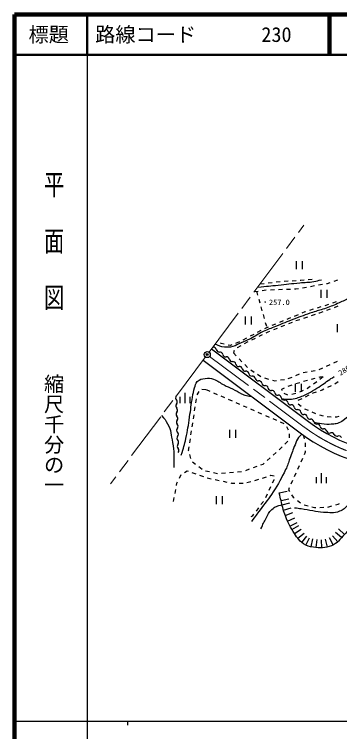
# Model space of a CAD drawing. Units: millimetres, scale not verified. Extents: x 40000 to 680000, y 20000 to 380000.
# Drawn here: x 40000 to 120522, y 202409 to 380000 of the extents above; entities that cross this region are included whole.
import ezdxf
from ezdxf.enums import TextEntityAlignment as Align

# ---------------------------------------------------------------- set-up
doc = ezdxf.new("R2010")
doc.units = ezdxf.units.MM
doc.header["$LTSCALE"] = 1000
doc.header["$PDMODE"] = 32
doc.header["$PDSIZE"] = 500
doc.linetypes.add('CHAIN', pattern=[18.5, 12, -1.5, 3.5, -1.5])
for name, color, linetype, lineweight in [('S-BGD', 7, 'Continuous', 25), ('S-BMK', 2, 'CHAIN', 13), ('S-BMK-SRVR', 3, 'Continuous', 25), ('S-TTL', 2, 'Continuous', 140), ('S-TTL-BAND', 7, 'Continuous', 25), ('S-TTL-LINE', 7, 'Continuous', 50)]:
    doc.layers.add(name, color=color, linetype=linetype, lineweight=lineweight)
doc.layers.add('S-OTRS', color=6, linetype='Continuous')
doc.layers.add('S-TTL-TXT', color=7, linetype='Continuous')
doc.styles.add('@ＭＳ ゴシック', font='')
doc.styles.add('ＭＳ ゴシック', font='')
doc.styles.get('@ＭＳ ゴシック').set_extended_font_data('@MS Gothic')
doc.styles.get('ＭＳ ゴシック').set_extended_font_data('MS Gothic')

msp = doc.modelspace()

# ---------------------------------------------------------------- linework, layer by layer
at = {"layer": 'S-BGD'}
for p, q in [((109740, 318878), (109740, 316878)), ((111240, 318878), (111240, 316878)), ((112755, 314356), (113750, 314449)), ((100811, 313250), (101803, 313372)), ((102796, 313495), (103788, 313617)), ((104781, 313740), (105773, 313862)), ((106770, 313939), (107768, 313998)), ((108766, 314056), (109765, 314115)), ((110763, 314174), (110914, 314183)), ((110914, 314183), (111759, 314262)), ((113308, 312659), (114294, 312830)), ((115279, 313001), (116264, 313171)), ((117250, 313342), (117518, 313389)), ((117518, 313389), (118207, 313622)), ((119154, 313943), (120101, 314264)), ((99397, 311358), (100387, 311492)), ((99929, 311430), (100203, 310468)), ((101378, 311627), (102369, 311762)), ((103366, 311824), (104366, 311856)), ((105365, 311887), (106365, 311919)), ((107364, 311951), (108364, 311983)), ((109363, 312015), (109644, 312023)), ((109644, 312023), (110352, 312146)), ((111338, 312317), (112323, 312488)), ((115882, 311834), (115882, 309834)), ((117382, 311834), (117382, 309834)), ((100477, 309507), (100751, 308545)), ((101025, 307583), (101298, 306621)), ((115884, 307567), (114929, 307271)), ((117780, 308203), (116836, 307874)), ((119669, 308860), (118725, 308531)), ((120078, 307723), (119155, 307338)), ((101572, 305659), (101846, 304698)), ((110215, 305620), (109293, 305233)), ((111930, 306340), (111137, 306007)), ((112064, 306381), (111930, 306340)), ((113974, 306974), (113019, 306678)), ((114434, 305690), (113488, 305369)), ((115502, 306053), (115381, 306012)), ((116326, 306341), (115502, 306053)), ((118214, 307000), (117270, 306670)), ((97126, 305200), (97126, 303200)), ((98626, 305200), (98626, 303200)), ((102120, 303736), (102394, 302774)), ((106521, 304087), (105594, 303711)), ((107770, 304593), (107448, 304462)), ((108371, 304846), (107770, 304593)), ((108766, 303727), (107837, 303357)), ((110647, 304404), (109700, 304082)), ((112541, 305047), (111594, 304725)), ((102214, 302339), (101903, 302175)), ((102814, 302583), (102214, 302339)), ((104668, 303335), (103741, 302959)), ((105049, 302248), (104120, 301878)), ((106907, 302987), (105978, 302618)), ((119896, 303316), (119896, 301316)), ((99250, 300774), (98366, 300307)), ((101019, 301708), (100134, 301241)), ((101381, 300660), (100484, 300218)), ((102735, 301327), (102278, 301102)), ((103191, 301509), (102735, 301327)), ((91195, 298497), (90990, 298634)), ((91930, 298334), (91195, 298497)), ((95701, 298932), (94780, 298541)), ((97482, 299839), (96597, 299372)), ((97774, 298882), (96916, 298411)), ((97793, 298892), (97774, 298882)), ((99587, 299776), (98690, 299334)), ((88793, 297171), (112822, 279210)), ((93482, 297989), (92907, 298117)), ((93860, 298150), (93482, 297989)), ((94440, 296792), (94255, 296178)), ((96040, 297929), (95164, 297448)), ((95164, 297448), (95164, 297447)), ((94255, 296178), (94945, 295455)), ((86697, 294368), (110726, 276407)), ((95636, 294732), (96327, 294009)), ((97017, 293285), (97708, 292562)), ((117261, 292873), (118173, 293285)), ((119084, 293696), (119996, 294107)), ((98506, 291971), (99352, 291437)), ((111509, 291339), (112495, 291504)), ((113482, 291668), (114468, 291833)), ((115438, 292051), (116350, 292462)), ((100198, 290903), (101043, 290370)), ((101948, 289970), (102914, 289715)), ((105849, 289473), (106841, 289600)), ((107808, 289822), (108733, 290202)), ((109658, 290581), (110583, 290961)), ((113515, 289693), (114481, 289951)), ((115447, 290209), (115693, 290274)), ((116451, 290218), (115646, 289624)), ((115693, 290274), (116436, 290219)), ((103881, 289459), (104487, 289299)), ((104487, 289299), (104857, 289346)), ((107780, 287936), (108729, 288252)), ((109514, 288533), (109514, 286533)), ((109678, 288568), (110626, 288885)), ((111014, 288533), (111014, 286533)), ((111582, 289176), (112548, 289434)), ((113234, 287841), (112580, 287357)), ((114842, 289030), (114038, 288435)), ((118432, 288011), (117523, 287596)), ((120158, 289006), (119338, 288433)), ((82305, 283764), (82305, 286264)), ((85223, 285786), (85720, 286654)), ((86413, 287162), (87412, 287115)), ((87467, 287112), (88383, 286712)), ((89300, 286312), (90216, 285912)), ((106241, 287161), (106882, 287502)), ((106323, 286900), (106241, 287161)), ((107718, 285750), (106780, 286095)), ((109652, 286106), (108681, 285864)), ((111493, 286881), (110577, 286479)), ((112580, 287357), (112409, 287282)), ((113865, 286199), (113794, 286163)), ((114736, 286494), (113865, 286199)), ((116176, 286981), (115684, 286815)), ((116613, 287181), (116176, 286981)), ((81055, 283764), (81055, 285264)), ((83555, 283764), (83555, 285264)), ((84910, 283815), (85056, 284804)), ((91133, 285512), (92049, 285112)), ((92965, 284711), (93882, 284311)), ((111129, 284786), (110200, 284414)), ((112906, 285702), (112019, 285241)), ((84617, 281836), (84763, 282825)), ((94798, 283911), (95715, 283511)), ((96631, 283111), (97548, 282711)), ((110223, 283594), (110227, 283582)), ((110227, 283582), (111005, 282973)), ((84324, 279858), (84470, 280847)), ((98464, 282311), (99381, 281910)), ((100297, 281510), (101214, 281110)), ((102130, 280710), (103046, 280310)), ((111793, 282357), (112714, 281968)), ((113635, 281579), (114556, 281190)), ((115499, 280861), (116453, 280559)), ((84093, 278299), (84177, 278869)), ((103963, 279910), (104879, 279510)), ((105796, 279110), (106712, 278709)), ((117431, 280401), (118430, 280367)), ((119430, 280332), (119848, 280318)), ((119848, 280318), (120380, 280554)), ((84028, 277880), (84093, 278299)), ((93226, 277115), (93226, 275115)), ((94726, 277115), (94726, 275115)), ((107326, 277986), (107785, 277098)), ((83724, 275903), (83876, 276891)), ((108054, 276163), (108054, 275163)), ((111478, 275857), (111751, 274895)), ((83420, 273926), (83572, 274915)), ((107667, 274320), (106971, 273603)), ((112022, 273932), (112004, 272932)), ((83129, 272033), (83268, 272938)), ((83151, 271951), (83129, 272033)), ((105713, 272309), (105567, 272179)), ((106274, 272886), (105713, 272309)), ((111987, 271933), (111980, 271583)), ((83682, 270023), (83416, 270987)), ((103321, 270190), (102572, 269528)), ((104818, 271516), (104069, 270853)), ((111330, 270066), (110936, 269147)), ((111980, 271583), (111724, 270985)), ((84869, 268542), (84069, 269142)), ((101513, 268590), (100963, 268389)), ((101823, 268865), (101513, 268590)), ((110539, 268229), (110127, 267318)), ((82145, 266610), (82749, 266977)), ((82749, 266977), (83026, 266880)), ((83971, 266552), (84915, 266224)), ((86469, 267342), (85669, 267942)), ((88323, 266697), (87347, 266912)), ((90277, 266267), (89300, 266482)), ((92269, 266401), (91272, 266322)), ((94262, 266560), (93266, 266481)), ((96256, 266718), (95259, 266639)), ((98144, 267361), (97205, 267018)), ((100023, 268047), (99084, 267704)), ((109714, 266407), (109302, 265496)), ((116028, 263932), (116028, 266432)), ((80861, 265174), (81322, 266061)), ((85860, 265896), (86804, 265568)), ((87750, 265243), (88727, 265031)), ((89705, 264820), (90682, 264608)), ((99517, 264623), (100483, 264880)), ((101433, 265191), (102376, 265525)), ((103318, 265859), (103503, 265924)), ((103503, 265924), (104291, 265766)), ((104219, 264703), (103848, 263899)), ((104233, 264817), (104219, 264703)), ((114778, 263932), (114778, 265432)), ((117278, 263932), (117278, 265432)), ((80117, 263339), (80224, 263946)), ((80224, 263946), (80400, 264286)), ((91659, 264396), (92637, 264184)), ((93614, 263972), (93737, 263946)), ((93737, 263946), (94611, 263934)), ((95611, 263920), (96611, 263906)), ((97584, 264109), (98550, 264366)), ((103430, 262991), (103011, 262083)), ((108889, 264585), (108477, 263674)), ((79770, 261369), (79944, 262354)), ((102593, 261175), (102174, 260267)), ((105578, 261519), (107522, 261987)), ((108064, 262763), (107847, 262283)), ((107847, 262283), (108103, 261886)), ((79424, 259399), (79597, 260384)), ((89949, 260690), (89949, 258690)), ((91449, 260690), (91449, 258690)), ((101651, 259421), (101045, 258626)), ((106030, 259597), (107974, 260066)), ((108644, 261045), (109046, 260423)), ((109046, 260423), (109254, 260269)), ((110060, 259676), (110865, 259082)), ((100438, 257831), (99832, 257036)), ((106264, 258586), (108215, 259028)), ((106599, 257236), (108517, 257800)), ((111723, 258601), (112689, 258342)), ((113655, 258083), (114337, 257901)), ((114337, 257901), (114631, 257909)), ((115631, 257934), (116631, 257960)), ((117627, 258004), (118585, 258293)), ((119542, 258581), (120165, 258769)), ((120165, 258769), (120477, 258925)), ((98873, 255779), (98506, 255577)), ((99225, 256241), (98873, 255779)), ((107054, 255931), (108920, 256649)), ((107611, 254534), (109450, 255322)), ((108206, 253287), (109970, 254229)), ((108706, 252420), (110408, 253470)), ((109322, 251464), (110995, 252560)), ((121703, 251233), (120240, 252598)), ((110143, 250287), (111708, 251533)), ((111136, 249269), (112415, 250807)), ((118912, 248627), (118020, 250417)), ((120070, 249429), (118716, 250901)), ((121010, 250447), (119496, 251754)), ((112155, 248572), (113063, 250354)), ((113489, 248157), (113860, 250122)), ((114691, 247973), (114928, 249959)), ((116127, 247903), (116039, 249901)), ((117502, 248114), (116993, 250048))]:
    msp.add_line(p, q, dxfattribs=at)
for centre, radius, start, end in [((89092, 298311), 725, 270.85266, 277.12067), ((89272, 296872), 725, 9.91503, 97.12067), ((90700, 297121), 725, 189.91503, 277.12067), ((90880, 295683), 725, 9.91503, 97.12067), ((92308, 295932), 725, 189.91503, 277.12067), ((92488, 294494), 725, 9.91503, 97.12067), ((93916, 294743), 725, 189.91503, 277.12067), ((94096, 293304), 725, 9.91503, 97.12067), ((95524, 293554), 725, 189.91503, 277.12067), ((95704, 292115), 725, 9.91503, 97.12067), ((97132, 292365), 725, 189.91503, 277.12067), ((97312, 290926), 725, 9.91503, 97.12067), ((98740, 291176), 725, 189.91503, 277.12067), ((98920, 289737), 725, 9.91503, 97.12067), ((100348, 289987), 725, 189.91503, 277.12067), ((100528, 288548), 725, 9.91503, 97.12067), ((101957, 288797), 725, 189.91503, 277.12067), ((102136, 287359), 725, 9.91503, 97.12067), ((103565, 287608), 725, 189.91503, 277.12067), ((103744, 286170), 725, 9.91503, 97.12067), ((105173, 286419), 725, 189.91503, 277.12067), ((80622, 285033), 725, 138.34835, 225.55399), ((79607, 283998), 725, 318.34835, 45.55399), ((105352, 284980), 725, 9.91503, 97.12067), ((106781, 285230), 725, 189.91503, 277.12067), ((106961, 283791), 725, 9.91503, 97.12067), ((80690, 283034), 725, 138.34835, 225.55399), ((79675, 281999), 725, 318.34835, 45.55399), ((108389, 284041), 725, 189.91503, 277.12067), ((108569, 282602), 725, 9.91503, 97.12067), ((109997, 282852), 725, 189.91503, 277.12067), ((80758, 281036), 725, 138.34835, 225.55399), ((110177, 281413), 725, 9.91503, 97.12067), ((111605, 281663), 725, 189.91503, 277.12067), ((111785, 280224), 725, 9.91503, 97.12067), ((80826, 279037), 725, 138.34835, 225.55399), ((79743, 280000), 725, 318.34835, 45.55399), ((113213, 280473), 725, 189.91503, 277.12067), ((138715, 313852), 43250, 233.2235, 271.21669), ((113393, 279035), 725, 9.91503, 97.12067), ((114821, 279284), 725, 189.91503, 277.12067), ((80894, 277038), 725, 138.34835, 225.55399), ((79811, 278002), 725, 318.34835, 45.55399), ((115001, 277846), 725, 9.91503, 97.12067), ((116429, 278095), 725, 189.91503, 277.12067), ((116609, 276656), 725, 9.91503, 97.12067), ((80963, 275039), 725, 138.34835, 225.55399), ((79879, 276003), 725, 318.34835, 45.55399), ((138715, 313852), 46750, 233.2235, 271.6149), ((117990, 277066), 725, 203.10434, 290.30998), ((118493, 275706), 725, 23.10434, 110.30998), ((119827, 276275), 725, 203.10434, 290.30998), ((120330, 274915), 725, 23.10434, 110.30998), ((81031, 273040), 725, 138.34835, 225.55399), ((79947, 274004), 725, 318.34835, 45.55399), ((80015, 272005), 725, 318.34835, 45.55399)]:
    msp.add_arc(centre, radius, start, end, dxfattribs=at)
for points, knots in [([(138743, 320471), (137689, 319730), (137419, 319538), (136577, 318930), (135363, 318055), (134717, 317519), (133496, 316653), (132385, 315865), (131747, 315446), (130616, 314688), (129706, 314078), (129190, 313745), (128271, 313148), (127393, 312577), (126905, 312251), (126016, 311696), (124752, 310906), (124073, 310409), (122756, 309709), (121699, 309147), (121088, 308864), (119988, 308392), (118739, 307856), (118035, 307561), (116750, 307119), (115611, 306727), (114946, 306587), (113803, 306204), (111983, 305594), (110976, 305213), (109181, 304529), (107408, 303853), (106430, 303434), (104671, 302721), (103457, 302228), (102754, 302005), (101568, 301448), (100288, 300847), (99686, 300290), (98419, 299662), (97544, 299228), (97013, 299074), (96120, 298679), (95305, 298320), (94908, 297953), (94043, 297742), (93271, 297552), (92803, 297532), (92011, 297608), (91059, 297698), (90653, 297914), (89682, 298361)], [0, 0, 0, 0, 1, 1, 1, 2, 2, 2, 3, 3, 3, 4, 4, 4, 5, 5, 5, 6, 6, 6, 7, 7, 7, 8, 8, 8, 9, 9, 9, 10, 10, 10, 11, 11, 11, 12, 12, 12, 13, 13, 13, 14, 14, 14, 15, 15, 15, 16, 16, 16, 17, 17, 17, 17]), ([(100214, 312451), (102691, 312699), (103317, 312762), (105305, 312971), (107386, 313190), (108549, 313342), (110632, 313549), (111986, 313684), (112767, 313594), (114103, 313854), (114847, 313999), (115122, 314056), (115990, 314310)], [0, 0, 0, 0, 1, 1, 1, 2, 2, 2, 3, 3, 3, 4, 4, 4, 4]), ([(149962, 300792), (148750, 299713), (148430, 299425), (147474, 298521), (146425, 297528), (145913, 296893), (144842, 295925), (144100, 295254), (143632, 294938), (142859, 294302), (142295, 293839), (141983, 293574), (141417, 293113), (140800, 292610), (140517, 292237), (139831, 291833), (139246, 291488), (138881, 291344), (138226, 291166), (137577, 290989), (137184, 291031), (136514, 290968), (135889, 290908), (135537, 290890), (134910, 290859), (134487, 290838), (134233, 290946), (133828, 290823), (133321, 290669), (133089, 290444), (132656, 290138), (131824, 289550), (131416, 289141), (130655, 288462), (129998, 287875), (129683, 287490), (129069, 286858), (127980, 285735), (127430, 285048), (126311, 283955), (125249, 282917), (124586, 282408), (123499, 281396), (122803, 280747), (122473, 280316), (121732, 279719), (121223, 279308), (120917, 279076), (120308, 278836), (119846, 278653), (119559, 278620), (119065, 278565), (118155, 278465), (117634, 278466), (116721, 278529), (115712, 278599), (115331, 278696), (114169, 278967)], [0, 0, 0, 0, 1, 1, 1, 2, 2, 2, 3, 3, 3, 4, 4, 4, 5, 5, 5, 6, 6, 6, 7, 7, 7, 8, 8, 8, 9, 9, 9, 10, 10, 10, 11, 11, 11, 12, 12, 12, 13, 13, 13, 14, 14, 14, 15, 15, 15, 16, 16, 16, 17, 17, 17, 18, 18, 18, 19, 19, 19, 19]), ([(81301, 270877), (81917, 272792), (82082, 273359), (82467, 274980), (82953, 277028), (83045, 278213), (83374, 280292), (83679, 282229), (83753, 283330), (84108, 285258), (84271, 286144), (84359, 286644), (84626, 287504), (84821, 288132), (84788, 288615), (85274, 289059), (85894, 289625), (86425, 289799), (87260, 289879), (88054, 289956), (88533, 289915), (89290, 289663), (90400, 289295), (90880, 288766), (91924, 288238), (92719, 287837), (93204, 287693), (93997, 287288), (94885, 286835), (95345, 286509), (96243, 286079), (96554, 285930), (96738, 285865), (97065, 285755), (97666, 285552), (97913, 285539), (98655, 285429)], [0, 0, 0, 0, 1, 1, 1, 2, 2, 2, 3, 3, 3, 4, 4, 4, 5, 5, 5, 6, 6, 6, 7, 7, 7, 8, 8, 8, 9, 9, 9, 10, 10, 10, 11, 11, 11, 12, 12, 12, 12]), ([(106158, 284859), (106826, 284764), (107042, 284743), (107612, 284734), (108353, 284722), (108779, 284737), (109501, 284903), (110591, 285155), (111171, 285429), (112188, 285896), (113089, 286309), (113542, 286643), (114391, 287155), (115137, 287604), (115561, 287848), (116279, 288341), (116842, 288727), (117118, 289000), (117683, 289382), (118254, 289768), (118462, 289887), (119188, 290304)], [0, 0, 0, 0, 1, 1, 1, 2, 2, 2, 3, 3, 3, 4, 4, 4, 5, 5, 5, 6, 6, 6, 7, 7, 7, 7]), ([(76465, 280679), (77208, 279847), (77446, 279472), (77932, 278608), (78838, 276995), (78812, 275850), (79141, 274030), (79574, 271636), (79513, 270667), (79487, 267811)], [0, 0, 0, 0, 1, 1, 1, 2, 2, 2, 3, 3, 3, 3]), ([(111178, 276074), (110784, 275733), (110654, 275588), (110371, 275232), (109886, 274622), (109777, 274169), (109470, 273454), (108902, 272133), (108715, 271341), (108204, 269996), (107801, 268938), (107646, 268314), (107156, 267293), (106092, 265074), (105422, 263858), (104088, 261790), (102915, 259971), (102113, 259050), (100825, 257310), (99993, 256184), (99728, 255828), (98682, 254436)], [0, 0, 0, 0, 1, 1, 1, 2, 2, 2, 3, 3, 3, 4, 4, 4, 5, 5, 5, 6, 6, 6, 7, 7, 7, 7]), ([(129615, 267997), (128728, 267405), (128477, 267231), (127711, 266801), (127080, 266448), (126681, 266333), (126064, 265956), (125384, 265540), (124830, 265434), (124417, 264753), (123990, 264050), (124103, 263509), (123927, 262705), (123691, 261633), (123798, 260966), (123393, 259945), (123165, 259373), (123051, 259020), (122645, 258558), (121955, 257774), (121476, 257332), (120499, 256962), (119048, 256412), (118086, 256623), (116536, 256695), (115485, 256744), (114905, 256887), (113865, 257051), (112749, 257227), (112133, 257380), (111016, 257541), (110356, 257636), (110140, 257667), (109324, 257764)], [0, 0, 0, 0, 1, 1, 1, 2, 2, 2, 3, 3, 3, 4, 4, 4, 5, 5, 5, 6, 6, 6, 7, 7, 7, 8, 8, 8, 9, 9, 9, 10, 10, 10, 11, 11, 11, 11]), ([(124001, 257676), (124157, 256143), (124264, 255330), (123737, 253984), (123250, 252739), (122610, 252214), (121703, 251233), (120576, 250016), (120044, 249053), (118500, 248445), (116865, 247802), (115752, 247792), (114017, 248069), (113015, 248228), (112390, 248340), (111568, 248935), (110316, 249841), (109853, 250657), (109006, 251949), (107985, 253507), (107599, 254504), (106934, 256244), (106450, 257511), (106353, 258280), (106030, 259597), (105846, 260346), (105786, 260589), (105578, 261519)], [0, 0, 0, 0, 1, 1, 1, 2, 2, 2, 3, 3, 3, 4, 4, 4, 5, 5, 5, 6, 6, 6, 7, 7, 7, 8, 8, 8, 9, 9, 9, 9]), ([(101050, 252595), (101597, 253883), (101755, 254282), (102337, 255295), (102831, 256158), (102990, 256761), (103729, 257426), (104539, 258154), (105141, 258291), (106264, 258586)], [0, 0, 0, 0, 1, 1, 1, 2, 2, 2, 3, 3, 3, 3])]:
    msp.add_open_spline(points, degree=3, knots=knots, dxfattribs=at)
at = {"layer": 'S-BMK'}
for p, q in [((88194, 296370), (111693, 327808)), ((87296, 295169), (63797, 263730)), ((88346, 295320), (111774, 277808))]:
    msp.add_line(p, q, dxfattribs=at)
msp.add_arc((138715, 313852), 45000, 233.2235, 271.42116, dxfattribs=at)
at = {"layer": 'S-BMK-SRVR'}
msp.add_circle((87745, 295769), 750, dxfattribs=at)
msp.add_point((87745, 295769), dxfattribs=at)
msp.add_point((87745, 295769), dxfattribs=at)
at = {"layer": 'S-OTRS'}
msp.add_point((87745, 295769), dxfattribs=at)
at = {"layer": 'S-TTL'}
for p, q in [((40000, 380000), (40000, 20000)), ((680000, 380000), (40000, 380000))]:
    msp.add_line(p, q, dxfattribs=at)
at = {"layer": 'S-TTL-BAND'}
for p, q in [((58000, 370000), (58000, 20000)), ((40000, 205000), (579000, 205000)), ((68000, 205000), (68000, 204000))]:
    msp.add_line(p, q, dxfattribs=at)
at = {"layer": 'S-TTL-LINE'}
for p, q in [((58000, 380000), (58000, 370000)), ((117750, 380000), (117750, 370000)), ((118250, 380000), (118250, 370000)), ((40000, 370000), (680000, 370000))]:
    msp.add_line(p, q, dxfattribs=at)

# ---------------------------------------------------------------- texts
at = {"layer": 'S-BGD', "style": 'ＭＳ ゴシック'}
msp.add_text('・257.0', height=1320, dxfattribs=at).set_placement((101168, 308726), align=Align.MIDDLE_LEFT)
msp.add_text('280', height=1320, rotation=32.305, dxfattribs=at).set_placement((121660, 291867), align=Align.MIDDLE_CENTER)
at = {"layer": 'S-TTL-BAND', "style": '@ＭＳ ゴシック', "width": 1.4}
msp.add_text('平  面  図', height=3666, rotation=270, dxfattribs=at).set_placement((49777, 306475), align=Align.MIDDLE_RIGHT)
at = {"layer": 'S-TTL-BAND', "style": '@ＭＳ ゴシック'}
msp.add_text('縮尺千分の一', height=3666, rotation=270, dxfattribs=at).set_placement((49777, 261030), align=Align.MIDDLE_RIGHT)
at = {"layer": 'S-TTL-TXT', "style": 'ＭＳ ゴシック'}
msp.add_text('標題', height=3666, dxfattribs=at).set_placement((48500, 375000), align=Align.MIDDLE_CENTER)
for s, p in [('路線コード', (60000, 375000)), ('230', (101142, 375000))]:
    msp.add_text(s, height=3666, dxfattribs=at).set_placement(p, align=Align.MIDDLE_LEFT)

doc.saveas('drawing.dxf')
